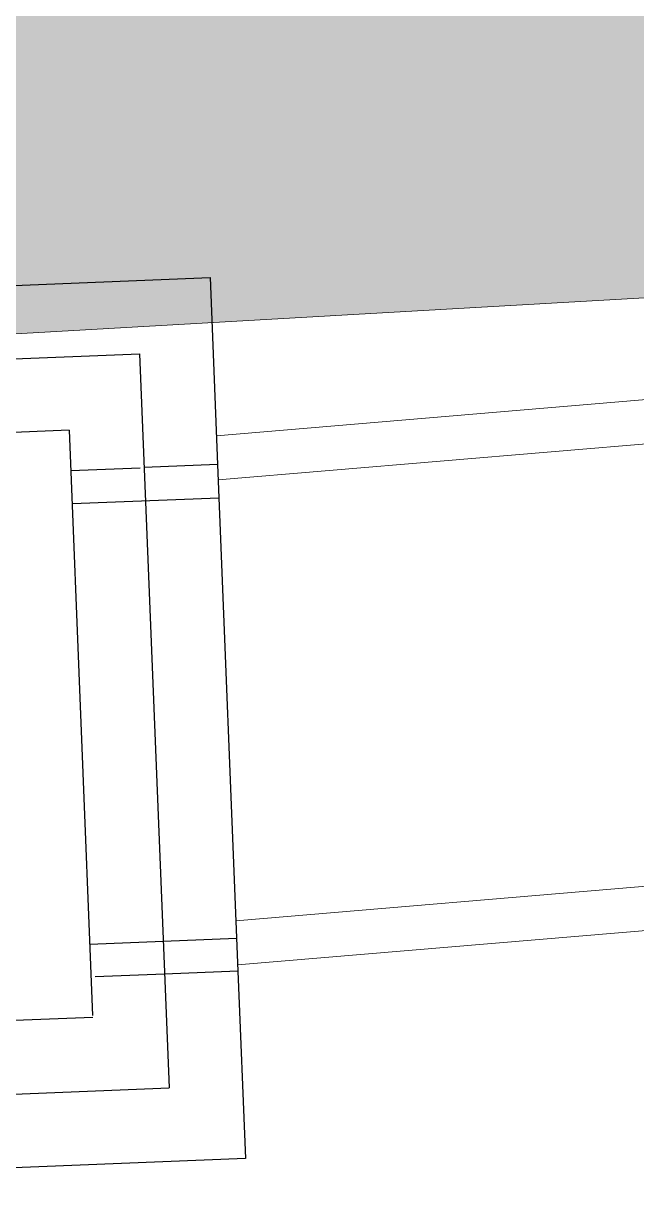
# Model space of a CAD drawing. Header units: millimetres. Extents: x -900937 to 446764, y -52814 to 307651.
# Drawn here: x 21976 to 23646, y 14484 to 17664 of the extents above; entities that cross this region are included whole.
import ezdxf

# ---------------------------------------------------------------- set-up
doc = ezdxf.new("R2010")
doc.units = ezdxf.units.MM
doc.header["$LTSCALE"] = 100
doc.header["$MEASUREMENT"] = 0
doc.linetypes.add('DASHED', pattern=[19.05, 12.7, -6.35])
for name, color, linetype, lineweight in [('0-HATCH', 8, 'Continuous', 0), ('con_hidden', 13, 'DASHED', 0), ('MB- XLHN 20160810$0$1ST_ALIGSIDEWALK', 5, 'Continuous', 18)]:
    doc.layers.add(name, color=color, linetype=linetype, lineweight=lineweight)
for name, color, linetype in [('4', 4, 'DASHED'), ('8', 8, 'Continuous'), ('CP2-CWS-DT-PJGN-00024$0$timtuyen', 1, 'Continuous')]:
    doc.layers.add(name, color=color, linetype=linetype)

# ---------------------------------------------------------------- blocks, each defined once
blk = doc.blocks.new('dfjghjk')
at = {"layer": '4', "ltscale": 1.5}
for p, q in [((-82.488, 258.7533), (-80.6893, 258.8238)), ((-80.6893, 258.8238), (-80.67, 258.3308)), ((-80.4773, 258.5219), (-80.6772, 258.514)), ((-80.67, 258.3308), (-80.611, 256.8253)), ((-80.4233, 257.1429), (-80.6232, 257.1351)), ((-82.4097, 256.7549), (-80.611, 256.8253))]:
    blk.add_line(p, q, dxfattribs=at)
at = {"layer": '4', "ltscale": 3}
for points in [[(-81.2981, 259.0001), (-80.4973, 259.0315), (-80.4973, 259.0315)], [(-80.4973, 259.0315), (-80.4773, 258.5219)], [(-80.4233, 257.1429), (-80.4034, 256.6333), (-82.6017, 256.5472), (-82.6216, 257.0568)]]:
    blk.add_lwpolyline(points, dxfattribs=at)
at = {"layer": '8', "ltscale": 1.5}
for p, q in [((-80.8813, 258.6161), (-82.2803, 258.5613)), ((-80.8813, 258.6161), (-80.8189, 257.0231)), ((-80.877, 258.5062), (-80.6883, 258.5136)), ((-80.8721, 258.4163), (-80.4738, 258.4319)), ((-80.8265, 257.2172), (-80.4269, 257.2329)), ((-80.6232, 257.1351), (-80.8119, 257.1277)), ((-80.8187, 257.0174), (-82.2176, 256.9626))]:
    blk.add_line(p, q, dxfattribs=at)
blk.add_lwpolyline([(-80.4773, 258.5219), (-80.4233, 257.1429)], dxfattribs=at)
at = {"layer": 'con_hidden', "ltscale": 0.4, "flags": 128}
for points in [[(-80.4804, 258.6008), (-51.8313, 260.9843)], [(-80.4757, 258.4807), (-51.8182, 260.865)], [(-80.4287, 257.2805), (-51.6877, 259.6717)], [(-80.424, 257.1605), (-51.6746, 259.5524)]]:
    blk.add_lwpolyline(points, dxfattribs=at)

msp = doc.modelspace()

# ---------------------------------------------------------------- hatches: boundary and pattern name
at = {"layer": '0-HATCH'}
h = msp.add_hatch(dxfattribs=at)
h.set_pattern_fill('ANGLE', color=256, scale=100, angle=-14.6984)
h.set_pattern_definition([(44.9883, (-68837.4, -83715.86), (-493.8133, 494.0148), [508, -190.5]), (134.9883, (-68837.4, -83715.86), (-494.0148, -493.8133), [508, -190.5])])
h.paths.add_polyline_path([(135495.9, 32000.9, -0.026195), (145868.7, 33430.8), (164800.9, 35036.4), (164378.4, 40018.6), (139833, 37936.9, -0.024954), (33664.9, 22491.6, -0.02489), (-73239.9, 17699.3), (-75274.1, 17035.2, 0.850603), (-74818.6, 14109.3), (-69323.2, 14072.7), (-26133.7, 14074.5), (34137, 17513.9, 0.023703)])

# ---------------------------------------------------------------- linework, layer by layer
at = {"layer": 'CP2-CWS-DT-PJGN-00024$0$timtuyen'}
msp.add_arc((-67892.2, 1093191.3, 0), 1145005.3, 223.3188578, 281.9329331, dxfattribs=at)
at = {"layer": 'MB- XLHN 20160810$0$1ST_ALIGSIDEWALK'}
msp.add_line((-26133.7, 14074.5, 0), (34137, 17513.9, 0), dxfattribs=at)

# ---------------------------------------------------------------- block references
at = {"xscale": 999.9999999999999, "yscale": 999.9999999999999, "zscale": 999.9999999999999, "rotation": 0.05812557092628745}
msp.add_blockref('dfjghjk', (103244.6, -241977.5, 0), dxfattribs=at)

doc.saveas('drawing.dxf')
